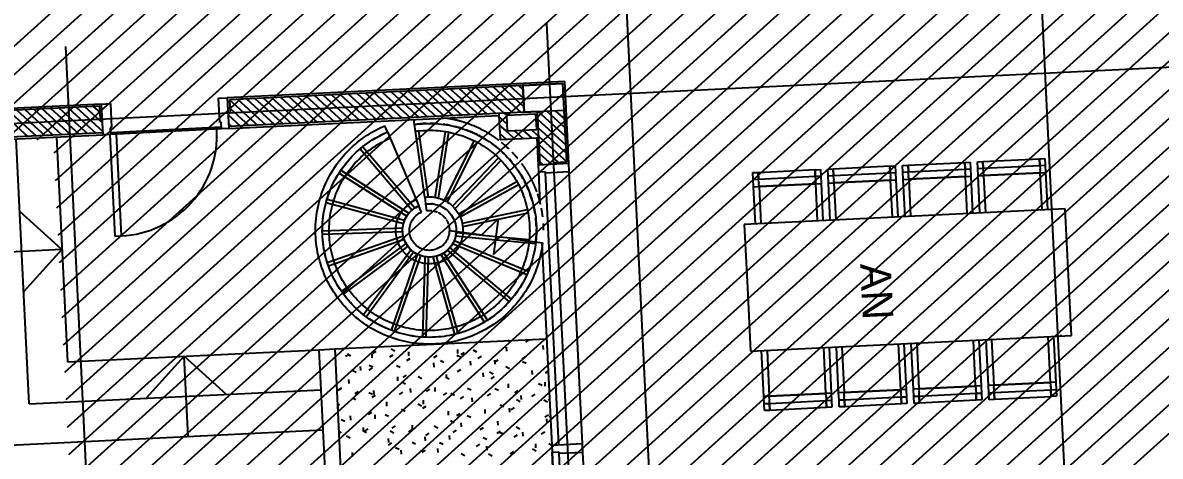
# Model space of a CAD drawing. Extents: x 549999 to 550212, y 1838161 to 1838467.
# Drawn here: x 550113.01 to 550121.51, y 1838409.65 to 1838412.9 of the extents above; entities that cross this region are included whole.
import ezdxf

# ---------------------------------------------------------------- set-up
doc = ezdxf.new("R2010")
doc.units = 0
for name, color, linetype in [('Level 1', 7, 'Continuous'), ('Level 10', 7, 'Continuous'), ('Level 13', 7, 'Continuous'), ('Level 14', 7, 'Continuous'), ('Level 15', 7, 'Continuous'), ('Level 16', 7, 'Continuous'), ('Level 18', 7, 'Continuous'), ('Level 23', 7, 'Continuous'), ('Level 33', 7, 'Continuous'), ('Level 4', 7, 'Continuous'), ('Level 5', 7, 'Continuous'), ('Level 6', 7, 'Continuous'), ('Level 7', 7, 'Continuous'), ('Level 8', 7, 'Continuous'), ('Level 9', 7, 'Continuous')]:
    doc.layers.add(name, color=color, linetype=linetype)

# ---------------------------------------------------------------- blocks, each defined once
blk = doc.blocks.new('DINING')
at = {"layer": 'Level 1'}
for p, q in [((13.24, 87.42), (13.24, 92.32)), ((13.24, 92.32), (17.26, 92.32)), ((13.24, 81.91), (13.24, 87.42)), ((13.24, 87.42), (17.26, 87.42)), ((17.26, 87.42), (17.26, 92.42)), ((17.26, 92.42), (59.66, 92.42)), ((17.26, 92.32), (17.26, 87.42)), ((17.26, 84.79), (17.26, 87.42)), ((17.26, 87.42), (59.66, 87.42)), ((59.66, 92.42), (59.66, 87.42)), ((59.66, 87.42), (59.66, 92.42)), ((59.66, 92.42), (63.74, 92.42)), ((59.66, 87.42), (59.66, 92.42)), ((59.66, 92.42), (63.74, 92.42)), ((59.66, 87.42), (59.66, 84.79)), ((59.66, 87.42), (63.74, 87.42)), ((59.66, 87.42), (63.74, 87.42)), ((63.74, 92.42), (63.74, 87.42)), ((63.74, 92.42), (63.74, 87.42)), ((63.74, 87.42), (63.74, 81.91)), ((63.74, 87.42), (63.74, 81.91)), ((69.24, 87.42), (69.24, 92.32)), ((69.24, 92.32), (73.26, 92.32)), ((69.24, 81.91), (69.24, 87.42)), ((69.24, 87.42), (73.26, 87.42)), ((73.26, 87.42), (73.26, 92.42)), ((73.26, 92.42), (115.66, 92.42)), ((73.26, 92.32), (73.26, 87.42)), ((73.26, 84.79), (73.26, 87.42)), ((73.26, 87.42), (115.66, 87.42)), ((115.66, 92.42), (115.66, 87.42)), ((115.66, 87.42), (115.66, 92.42)), ((115.66, 92.42), (119.74, 92.42)), ((115.66, 87.42), (115.66, 92.42)), ((115.66, 92.42), (119.74, 92.42)), ((115.66, 87.42), (115.66, 84.79)), ((115.66, 87.42), (119.74, 87.42)), ((115.66, 87.42), (119.74, 87.42)), ((119.74, 92.42), (119.74, 87.42)), ((119.74, 92.42), (119.74, 87.42)), ((119.74, 87.42), (119.74, 81.91)), ((119.74, 87.42), (119.74, 81.91)), ((125.24, 87.42), (125.24, 92.32)), ((125.24, 92.32), (129.26, 92.32)), ((125.24, 81.91), (125.24, 87.42)), ((125.24, 87.42), (129.26, 87.42)), ((129.26, 87.42), (129.26, 92.42)), ((129.26, 92.42), (171.66, 92.42)), ((129.26, 92.32), (129.26, 87.42)), ((129.26, 84.79), (129.26, 87.42)), ((129.26, 87.42), (171.66, 87.42)), ((171.66, 92.42), (171.66, 87.42)), ((171.66, 87.42), (171.66, 92.42)), ((171.66, 92.42), (175.74, 92.42)), ((171.66, 87.42), (171.66, 92.42)), ((171.66, 92.42), (175.74, 92.42)), ((171.66, 87.42), (171.66, 84.79)), ((171.66, 87.42), (175.74, 87.42)), ((171.66, 87.42), (175.74, 87.42)), ((175.74, 92.42), (175.74, 87.42)), ((175.74, 92.42), (175.74, 87.42)), ((175.74, 87.42), (175.74, 81.91)), ((175.74, 87.42), (175.74, 81.91)), ((181.24, 87.42), (181.24, 92.32)), ((181.24, 92.32), (185.26, 92.32)), ((181.24, 81.91), (181.24, 87.42)), ((181.24, 87.42), (185.26, 87.42)), ((185.26, 87.42), (185.26, 92.42)), ((185.26, 92.42), (227.66, 92.42)), ((185.26, 92.32), (185.26, 87.42)), ((185.26, 84.79), (185.26, 87.42)), ((185.26, 87.42), (227.66, 87.42)), ((227.66, 92.42), (227.66, 87.42)), ((227.66, 87.42), (227.66, 92.42)), ((227.66, 92.42), (231.74, 92.42)), ((227.66, 87.42), (227.66, 92.42)), ((227.66, 92.42), (231.74, 92.42)), ((227.66, 87.42), (227.66, 84.79)), ((227.66, 87.42), (231.74, 87.42)), ((227.66, 87.42), (231.74, 87.42)), ((231.74, 92.42), (231.74, 87.42)), ((231.74, 92.42), (231.74, 87.42)), ((231.74, 87.42), (231.74, 81.91)), ((231.74, 87.42), (231.74, 81.91)), ((13.24, 47.5), (13.24, 81.91)), ((13.24, 81.8), (17.26, 81.8)), ((17.25, 81.92), (17.25, 47.5)), ((17.26, 84.68), (17.26, 84.03)), ((17.26, 82.98), (17.26, 84.03)), ((17.26, 82.84), (17.26, 82.42)), ((17.26, 81.99), (17.26, 82.42)), ((17.26, 81.91), (17.26, 81.8)), ((17.26, 81.84), (17.26, 81.8)), ((59.66, 81.84), (17.26, 81.84)), ((17.26, 81.8), (59.66, 81.8)), ((59.66, 84.03), (59.66, 84.68)), ((59.66, 84.03), (59.66, 84.68)), ((59.66, 84.03), (59.66, 82.98)), ((59.66, 82.42), (59.66, 82.84)), ((59.66, 82.42), (59.66, 82.84)), ((59.66, 82.42), (59.66, 81.99)), ((59.66, 81.8), (59.66, 81.91)), ((59.66, 81.8), (59.66, 81.91)), ((59.66, 81.8), (59.66, 81.84)), ((59.66, 47.5), (59.66, 81.84)), ((59.66, 47.5), (59.66, 81.84)), ((59.66, 81.8), (63.74, 81.8)), ((59.66, 81.8), (63.74, 81.8)), ((63.74, 81.91), (63.74, 47.5)), ((69.24, 47.5), (69.24, 81.91)), ((69.24, 81.8), (73.26, 81.8)), ((73.25, 81.92), (73.25, 47.5)), ((73.26, 84.68), (73.26, 84.03)), ((73.26, 82.98), (73.26, 84.03)), ((73.26, 82.84), (73.26, 82.42)), ((73.26, 81.99), (73.26, 82.42)), ((73.26, 81.91), (73.26, 81.8)), ((73.26, 81.84), (73.26, 81.8)), ((115.66, 81.84), (73.26, 81.84)), ((73.26, 81.8), (115.66, 81.8)), ((115.66, 84.03), (115.66, 84.68)), ((115.66, 84.03), (115.66, 84.68)), ((115.66, 84.03), (115.66, 82.98)), ((115.66, 82.42), (115.66, 82.84)), ((115.66, 82.42), (115.66, 82.84)), ((115.66, 82.42), (115.66, 81.99)), ((115.66, 81.8), (115.66, 81.91)), ((115.66, 81.8), (115.66, 81.91)), ((115.66, 81.8), (115.66, 81.84)), ((115.66, 47.5), (115.66, 81.84)), ((115.66, 47.5), (115.66, 81.84)), ((115.66, 81.8), (119.74, 81.8)), ((115.66, 81.8), (119.74, 81.8)), ((119.74, 81.91), (119.74, 47.5)), ((125.24, 47.5), (125.24, 81.91)), ((125.24, 81.8), (129.26, 81.8)), ((129.25, 81.92), (129.25, 47.5)), ((129.26, 84.68), (129.26, 84.03)), ((129.26, 82.98), (129.26, 84.03)), ((129.26, 82.84), (129.26, 82.42)), ((129.26, 81.99), (129.26, 82.42)), ((129.26, 81.91), (129.26, 81.8)), ((129.26, 81.84), (129.26, 81.8)), ((171.66, 81.84), (129.26, 81.84)), ((129.26, 81.8), (171.66, 81.8)), ((171.66, 84.03), (171.66, 84.68)), ((171.66, 84.03), (171.66, 84.68)), ((171.66, 84.03), (171.66, 82.98)), ((171.66, 82.42), (171.66, 82.84)), ((171.66, 82.42), (171.66, 82.84)), ((171.66, 82.42), (171.66, 81.99)), ((171.66, 81.8), (171.66, 81.91)), ((171.66, 81.8), (171.66, 81.91)), ((171.66, 81.8), (171.66, 81.84)), ((171.66, 47.5), (171.66, 81.84)), ((171.66, 47.5), (171.66, 81.84)), ((171.66, 81.8), (175.74, 81.8)), ((171.66, 81.8), (175.74, 81.8)), ((175.74, 81.91), (175.74, 47.5)), ((181.24, 47.5), (181.24, 81.91)), ((181.24, 81.8), (185.26, 81.8)), ((185.25, 81.92), (185.25, 47.5)), ((185.26, 84.68), (185.26, 84.03)), ((185.26, 82.98), (185.26, 84.03)), ((185.26, 82.84), (185.26, 82.42)), ((185.26, 81.99), (185.26, 82.42)), ((185.26, 81.91), (185.26, 81.8)), ((185.26, 81.84), (185.26, 81.8)), ((227.66, 81.84), (185.26, 81.84)), ((185.26, 81.8), (227.66, 81.8)), ((227.66, 84.03), (227.66, 84.68)), ((227.66, 84.03), (227.66, 84.68)), ((227.66, 84.03), (227.66, 82.98)), ((227.66, 82.42), (227.66, 82.84)), ((227.66, 82.42), (227.66, 82.84)), ((227.66, 82.42), (227.66, 81.99)), ((227.66, 81.8), (227.66, 81.91)), ((227.66, 81.8), (227.66, 81.91)), ((227.66, 81.8), (227.66, 81.84)), ((227.66, 47.5), (227.66, 81.84)), ((227.66, 47.5), (227.66, 81.84)), ((227.66, 81.8), (231.74, 81.8)), ((227.66, 81.8), (231.74, 81.8)), ((231.74, 81.91), (231.74, 47.5)), ((240, 47.5), (0, 47.5)), ((0, 47.5), (0, -47.5)), ((7.5, 47.5), (7.5, 46.5)), ((240, 0), (240, 47.5)), ((0, 40), (1, 40)), ((240, -47.5), (240, 0)), ((0, -47.5), (240, -47.5)), ((13.24, -75.3), (13.24, -47.5)), ((17.25, -47.5), (17.25, -75.3)), ((59.66, -75.22), (59.66, -47.5)), ((59.66, -75.22), (59.66, -47.5)), ((63.74, -47.5), (63.74, -75.3)), ((69.24, -75.3), (69.24, -47.5)), ((73.25, -47.5), (73.25, -75.3)), ((115.66, -75.22), (115.66, -47.5)), ((115.66, -75.22), (115.66, -47.5)), ((119.74, -47.5), (119.74, -75.3)), ((125.24, -75.3), (125.24, -47.5)), ((129.25, -47.5), (129.25, -75.3)), ((171.66, -75.22), (171.66, -47.5)), ((171.66, -75.22), (171.66, -47.5)), ((175.74, -47.5), (175.74, -75.3)), ((181.24, -75.3), (181.24, -47.5)), ((185.25, -47.5), (185.25, -75.3)), ((227.66, -75.22), (227.66, -47.5)), ((227.66, -75.22), (227.66, -47.5)), ((231.74, -47.5), (231.74, -75.3)), ((17.26, -75.18), (13.24, -75.18)), ((13.24, -80.8), (13.24, -75.3)), ((59.66, -75.18), (17.26, -75.18)), ((17.26, -75.18), (17.26, -75.22)), ((17.26, -75.18), (17.26, -75.3)), ((17.26, -75.22), (59.66, -75.22)), ((17.26, -75.8), (17.26, -75.37)), ((17.26, -75.8), (17.26, -76.22)), ((17.26, -77.41), (17.26, -76.36)), ((59.66, -75.22), (59.66, -75.18)), ((63.74, -75.18), (59.66, -75.18)), ((59.66, -75.3), (59.66, -75.18)), ((63.74, -75.18), (59.66, -75.18)), ((59.66, -75.3), (59.66, -75.18)), ((59.66, -75.37), (59.66, -75.8)), ((59.66, -76.22), (59.66, -75.8)), ((59.66, -76.22), (59.66, -75.8)), ((59.66, -76.36), (59.66, -77.41)), ((63.74, -75.3), (63.74, -80.8)), ((63.74, -75.3), (63.74, -80.8)), ((73.26, -75.18), (69.24, -75.18)), ((69.24, -80.8), (69.24, -75.3)), ((115.66, -75.18), (73.26, -75.18)), ((73.26, -75.18), (73.26, -75.22)), ((73.26, -75.18), (73.26, -75.3)), ((73.26, -75.22), (115.66, -75.22)), ((73.26, -75.8), (73.26, -75.37)), ((73.26, -75.8), (73.26, -76.22)), ((73.26, -77.41), (73.26, -76.36)), ((115.66, -75.22), (115.66, -75.18)), ((119.74, -75.18), (115.66, -75.18)), ((115.66, -75.3), (115.66, -75.18)), ((119.74, -75.18), (115.66, -75.18)), ((115.66, -75.3), (115.66, -75.18)), ((115.66, -75.37), (115.66, -75.8)), ((115.66, -76.22), (115.66, -75.8)), ((115.66, -76.22), (115.66, -75.8)), ((115.66, -76.36), (115.66, -77.41)), ((119.74, -75.3), (119.74, -80.8)), ((119.74, -75.3), (119.74, -80.8)), ((129.26, -75.18), (125.24, -75.18)), ((125.24, -80.8), (125.24, -75.3)), ((171.66, -75.18), (129.26, -75.18)), ((129.26, -75.18), (129.26, -75.22)), ((129.26, -75.18), (129.26, -75.3)), ((129.26, -75.22), (171.66, -75.22)), ((129.26, -75.8), (129.26, -75.37)), ((129.26, -75.8), (129.26, -76.22)), ((129.26, -77.41), (129.26, -76.36)), ((171.66, -75.22), (171.66, -75.18)), ((175.74, -75.18), (171.66, -75.18)), ((171.66, -75.3), (171.66, -75.18)), ((175.74, -75.18), (171.66, -75.18)), ((171.66, -75.3), (171.66, -75.18)), ((171.66, -75.37), (171.66, -75.8)), ((171.66, -76.22), (171.66, -75.8)), ((171.66, -76.22), (171.66, -75.8)), ((171.66, -76.36), (171.66, -77.41)), ((175.74, -75.3), (175.74, -80.8)), ((175.74, -75.3), (175.74, -80.8)), ((185.26, -75.18), (181.24, -75.18)), ((181.24, -80.8), (181.24, -75.3)), ((227.66, -75.18), (185.26, -75.18)), ((185.26, -75.18), (185.26, -75.22)), ((185.26, -75.18), (185.26, -75.3)), ((185.26, -75.22), (227.66, -75.22)), ((185.26, -75.8), (185.26, -75.37)), ((185.26, -75.8), (185.26, -76.22)), ((185.26, -77.41), (185.26, -76.36)), ((227.66, -75.22), (227.66, -75.18)), ((231.74, -75.18), (227.66, -75.18)), ((227.66, -75.3), (227.66, -75.18)), ((231.74, -75.18), (227.66, -75.18)), ((227.66, -75.3), (227.66, -75.18)), ((227.66, -75.37), (227.66, -75.8)), ((227.66, -76.22), (227.66, -75.8)), ((227.66, -76.22), (227.66, -75.8)), ((227.66, -76.36), (227.66, -77.41)), ((231.74, -75.3), (231.74, -80.8)), ((231.74, -75.3), (231.74, -80.8)), ((13.24, -85.7), (13.24, -80.8)), ((17.26, -80.8), (13.24, -80.8)), ((17.26, -77.41), (17.26, -78.06)), ((17.26, -80.8), (17.26, -78.17)), ((17.26, -85.8), (17.26, -80.8)), ((59.66, -80.8), (17.26, -80.8)), ((17.26, -80.8), (17.26, -85.7)), ((59.66, -78.06), (59.66, -77.41)), ((59.66, -78.06), (59.66, -77.41)), ((59.66, -78.17), (59.66, -80.8)), ((59.66, -80.8), (59.66, -85.8)), ((59.66, -85.8), (59.66, -80.8)), ((63.74, -80.8), (59.66, -80.8)), ((59.66, -85.8), (59.66, -80.8)), ((63.74, -80.8), (59.66, -80.8)), ((63.74, -80.8), (63.74, -85.8)), ((63.74, -80.8), (63.74, -85.8)), ((69.24, -85.7), (69.24, -80.8)), ((73.26, -80.8), (69.24, -80.8)), ((73.26, -77.41), (73.26, -78.06)), ((73.26, -80.8), (73.26, -78.17)), ((73.26, -85.8), (73.26, -80.8)), ((115.66, -80.8), (73.26, -80.8)), ((73.26, -80.8), (73.26, -85.7)), ((115.66, -78.06), (115.66, -77.41)), ((115.66, -78.06), (115.66, -77.41)), ((115.66, -78.17), (115.66, -80.8)), ((115.66, -80.8), (115.66, -85.8)), ((115.66, -85.8), (115.66, -80.8)), ((119.74, -80.8), (115.66, -80.8)), ((115.66, -85.8), (115.66, -80.8)), ((119.74, -80.8), (115.66, -80.8)), ((119.74, -80.8), (119.74, -85.8)), ((119.74, -80.8), (119.74, -85.8)), ((125.24, -85.7), (125.24, -80.8)), ((129.26, -80.8), (125.24, -80.8)), ((129.26, -77.41), (129.26, -78.06)), ((129.26, -80.8), (129.26, -78.17)), ((129.26, -85.8), (129.26, -80.8)), ((171.66, -80.8), (129.26, -80.8)), ((129.26, -80.8), (129.26, -85.7)), ((171.66, -78.06), (171.66, -77.41)), ((171.66, -78.06), (171.66, -77.41)), ((171.66, -78.17), (171.66, -80.8)), ((171.66, -80.8), (171.66, -85.8)), ((171.66, -85.8), (171.66, -80.8)), ((175.74, -80.8), (171.66, -80.8)), ((171.66, -85.8), (171.66, -80.8)), ((175.74, -80.8), (171.66, -80.8)), ((175.74, -80.8), (175.74, -85.8)), ((175.74, -80.8), (175.74, -85.8)), ((181.24, -85.7), (181.24, -80.8)), ((185.26, -80.8), (181.24, -80.8)), ((185.26, -77.41), (185.26, -78.06)), ((185.26, -80.8), (185.26, -78.17)), ((185.26, -85.8), (185.26, -80.8)), ((227.66, -80.8), (185.26, -80.8)), ((185.26, -80.8), (185.26, -85.7)), ((227.66, -78.06), (227.66, -77.41)), ((227.66, -78.06), (227.66, -77.41)), ((227.66, -78.17), (227.66, -80.8)), ((227.66, -80.8), (227.66, -85.8)), ((227.66, -85.8), (227.66, -80.8)), ((231.74, -80.8), (227.66, -80.8)), ((227.66, -85.8), (227.66, -80.8)), ((231.74, -80.8), (227.66, -80.8)), ((231.74, -80.8), (231.74, -85.8)), ((231.74, -80.8), (231.74, -85.8)), ((17.26, -85.7), (13.24, -85.7)), ((59.66, -85.8), (17.26, -85.8)), ((63.74, -85.8), (59.66, -85.8)), ((63.74, -85.8), (59.66, -85.8)), ((73.26, -85.7), (69.24, -85.7)), ((115.66, -85.8), (73.26, -85.8)), ((119.74, -85.8), (115.66, -85.8)), ((119.74, -85.8), (115.66, -85.8)), ((129.26, -85.7), (125.24, -85.7)), ((171.66, -85.8), (129.26, -85.8)), ((175.74, -85.8), (171.66, -85.8)), ((175.74, -85.8), (171.66, -85.8)), ((185.26, -85.7), (181.24, -85.7)), ((227.66, -85.8), (185.26, -85.8)), ((231.74, -85.8), (227.66, -85.8)), ((231.74, -85.8), (227.66, -85.8))]:
    blk.add_line(p, q, dxfattribs=at)
blk = doc.blocks.new('CUA_D4')
at = {"layer": 'Level 5'}
for p, q in [((-47, 11.5), (-40.5, 11.5)), ((-47, -11.5), (-47, 11.5)), ((-40.5, 11.5), (-40.5, -6.5)), ((40.5, 11.5), (47, 11.5)), ((40.5, -6.5), (40.5, 11.5)), ((47, 11.5), (47, -11.5)), ((-41.5, -6.5), (-41.5, -11.5)), ((-40.5, -6.5), (-41.5, -6.5)), ((41.5, -6.5), (40.5, -6.5)), ((41.5, -11.5), (41.5, -6.5)), ((-41.5, -11.5), (-47, -11.5)), ((-42, -11.5), (-42, -87.75)), ((-37, -11.5), (-41.5, -11.5)), ((-37, -11.5), (-41.5, -11.5)), ((-37, -87.75), (-37, -11.5)), ((47, -11.5), (41.5, -11.5)), ((-42, -87.75), (-37, -87.75))]:
    blk.add_line(p, q, dxfattribs=at)
blk.add_arc((-37, -12.75), 75, 270, 0.85864, dxfattribs=at)
blk = doc.blocks.new('CUA_S0')
at = {"layer": 'Level 7'}
for p, q in [((-155, 11.5), (-160, 11.5)), ((-160, 11.5), (-160, -11.5)), ((-155, 6.5), (-155, 11.5)), ((-55, 11.5), (-155, 11.5)), ((-105, 11.5), (-155, 11.5)), ((-126.1, 11.5), (-105, 11.5)), ((-105, 11.5), (-55, 11.5)), ((-83.9, 11.5), (-105, 11.5)), ((-50, 11.5), (-55, 11.5)), ((-55, 11.5), (-55, 6.5)), ((-50, -11.5), (-50, 11.5)), ((101.88, 11.5), (-50, 11.5)), ((155, 11.5), (131.22, 11.5)), ((160, 11.5), (155, 11.5)), ((155, 11.5), (155, 6.5)), ((160, -11.5), (160, 11.5)), ((-154, 6.5), (-155, 6.5)), ((-154, -11.5), (-154, 6.5)), ((-56, 6.5), (-154, 6.5)), ((-55, 6.5), (-56, 6.5)), ((-56, 6.5), (-56, -11.5)), ((154, 6.5), (-50, 6.5)), ((155, 6.5), (154, 6.5)), ((154, 6.5), (154, -11.5)), ((-160, -11.5), (-154, -11.5)), ((-154, -11.5), (-56, -11.5)), ((-56, -11.5), (-50, -11.5)), ((-50, -11.5), (154, -11.5)), ((154, -11.5), (160, -11.5))]:
    blk.add_line(p, q, dxfattribs=at)
blk = doc.blocks.new('FLOOR9')
at = {"layer": 'Level 8'}
for p, q in [((-11.49, -92.9), (-11.49, 125.6)), ((18.51, -122.9), (18.51, 125.6)), ((-11.49, -92.9), (-209.99, -92.9)), ((18.51, -122.9), (-209.99, -122.9))]:
    blk.add_line(p, q, dxfattribs=at)
blk = doc.blocks.new('TOP_R1')
at = {"layer": 'Level 10'}
for p, q in [((-124.82, 232), (-123.91, 237.01)), ((-151.6, 209.76), (-146.54, 210.23)), ((-150.16, 203.4), (-145.39, 205.16))]:
    blk.add_line(p, q, dxfattribs=at)
for points, degree in [([(-147.18, 226.45), (-145.9, 228.28), (-142.85, 231.6), (-137.12, 235.19), (-130.64, 237.14), (-126.13, 237.25), (-123.91, 237.01)], 3), ([(-146.54, 210.23), (-146.72, 212.17), (-146.51, 216.1), (-144.51, 221.66), (-140.99, 226.41), (-136.25, 229.94), (-130.69, 231.96), (-126.76, 232.17), (-124.82, 232)], 3), ([(-124.82, 232), (-123.15, 231.85), (-119.85, 231.12), (-115.32, 228.83), (-111.51, 225.5), (-108.65, 221.31), (-107.5, 218.14), (-107.12, 216.5)], 3), ([(-123.91, 237.01), (-121.85, 236.79), (-117.79, 235.83), (-112.23, 232.93), (-107.56, 228.76), (-104.05, 223.58), (-102.63, 219.65), (-102.17, 217.63)], 3), ([(-150.09, 220.94), (-149.47, 222.6), (-148.66, 224.19), (-147.7, 225.68)], 2), ([(-151.6, 209.76), (-151.77, 211.6), (-151.71, 215.34), (-150.82, 218.97), (-150.18, 220.71)], 3), ([(-102.17, 217.63), (-101.66, 215.4), (-101.27, 210.79), (-102.56, 203.98), (-105.64, 197.78), (-110.29, 192.64), (-116.16, 188.94), (-122.8, 186.97), (-129.73, 186.88), (-136.43, 188.65), (-142.4, 192.18), (-147.19, 197.18), (-149.37, 201.26), (-150.16, 203.4)], 3), ([(-107.12, 216.5), (-106.68, 214.55), (-106.39, 210.5), (-107.77, 204.56), (-110.85, 199.31), (-115.35, 195.2), (-120.86, 192.61), (-126.89, 191.78), (-132.9, 192.77), (-138.35, 195.5), (-142.74, 199.72), (-144.7, 203.28), (-145.39, 205.16)], 3)]:
    blk.add_open_spline(points, degree=degree, dxfattribs=at)
blk = doc.blocks.new('TOP_R2')
at = {"layer": 'Level 10'}
for p, q in [((-115.07, 286.1), (-114.17, 291.1)), ((-206.29, 204.67), (-201.23, 205.14)), ((-201.69, 184.4), (-196.92, 186.16))]:
    blk.add_line(p, q, dxfattribs=at)
for points in [[(-206.29, 204.67), (-206.78, 210.04), (-206.69, 220.88), (-203.3, 236.78), (-196.77, 251.67), (-187.39, 264.95), (-175.54, 276.08), (-161.69, 284.6), (-146.41, 290.16), (-130.32, 292.54), (-119.5, 291.94), (-114.17, 291.1)], [(-114.17, 291.1), (-108.94, 290.28), (-98.65, 287.59), (-84.3, 280.58), (-71.62, 270.89), (-61.1, 258.88), (-53.15, 245.03), (-49.78, 234.94), (-48.61, 229.77)], [(-201.23, 205.14), (-201.69, 210.16), (-201.61, 220.31), (-198.44, 235.19), (-192.34, 249.12), (-183.57, 261.56), (-172.48, 271.98), (-159.53, 279.96), (-145.24, 285.18), (-130.19, 287.43), (-120.06, 286.88), (-115.07, 286.1)], [(-115.07, 286.1), (-110.17, 285.34), (-100.51, 282.83), (-87.05, 276.28), (-75.15, 267.19), (-65.28, 255.94), (-57.83, 242.96), (-54.66, 233.49), (-53.56, 228.65)], [(-48.61, 229.77), (-47.34, 224.18), (-46.01, 212.72), (-47.73, 195.5), (-53.09, 179.04), (-61.84, 164.1), (-73.57, 151.38), (-87.75, 141.46), (-103.72, 134.78), (-120.75, 131.68), (-138.04, 132.27), (-154.82, 136.55), (-170.29, 144.31), (-183.75, 155.19), (-194.57, 168.69), (-199.71, 179.02), (-201.69, 184.4)], [(-53.56, 228.65), (-52.38, 223.41), (-51.13, 212.68), (-52.74, 196.55), (-57.76, 181.14), (-65.95, 167.15), (-76.94, 155.24), (-90.22, 145.94), (-105.18, 139.69), (-121.12, 136.78), (-137.32, 137.34), (-153.03, 141.34), (-167.52, 148.61), (-180.12, 158.8), (-190.26, 171.44), (-195.07, 181.12), (-196.92, 186.16)]]:
    blk.add_open_spline(points, degree=3, dxfattribs=at)
blk = doc.blocks.new('GFDGFD')
at = {"layer": 'Level 13'}
for p, q in [((252056.32, -229279.47), (251996.32, -229279.47)), ((251912.07, -229366.97), (251912.07, -229426.97))]:
    blk.add_line(p, q, dxfattribs=at)
at = {"layer": 'Level 14'}
for p, q in [((251826.32, -229006.44), (251845.78, -228986.97)), ((251826.32, -229000.07), (251839.42, -228986.97)), ((251826.32, -228993.71), (251833.06, -228986.97)), ((251826.32, -228987.34), (251826.69, -228986.97)), ((251832.15, -229006.97), (251852.15, -228986.97)), ((251838.51, -229006.97), (251858.51, -228986.97)), ((251844.88, -229006.97), (251864.82, -228987.03)), ((251851.24, -229006.97), (251864.82, -228993.39)), ((251857.6, -229006.97), (251866.32, -228998.26)), ((251863.97, -229006.97), (251866.32, -229004.62)), ((251839.82, -229012.03), (251844.88, -229006.97)), ((251839.82, -229018.39), (251845.82, -229012.39)), ((251806.32, -229032.8), (251822.15, -229016.97)), ((251806.32, -229026.44), (251815.78, -229016.97)), ((251806.32, -229020.07), (251809.42, -229016.97)), ((251806.32, -229039.16), (251826.32, -229019.16)), ((251839.82, -229024.76), (251845.82, -229018.76)), ((251806.32, -229045.53), (251826.32, -229025.53)), ((251826.32, -229031.89), (251828.24, -229029.97)), ((251828.6, -229035.97), (251834.6, -229029.97)), ((251834.97, -229035.97), (251840.97, -229029.97)), ((251840.97, -229029.97), (251845.82, -229025.12)), ((251806.32, -229051.89), (251826.32, -229031.89)), ((251806.32, -229058.26), (251826.32, -229038.26)), ((251841.33, -229035.97), (251845.82, -229031.48)), ((251806.32, -229064.62), (251826.32, -229044.62)), ((251806.32, -229070.98), (251826.32, -229050.98)), ((251806.32, -229077.35), (251826.32, -229057.35)), ((251806.32, -229083.71), (251826.32, -229063.71)), ((251806.32, -229090.07), (251826.32, -229070.07)), ((251806.32, -229096.44), (251826.32, -229076.44)), ((251806.32, -229102.8), (251826.32, -229082.8)), ((251806.32, -229109.17), (251826.32, -229089.17)), ((251806.32, -229115.53), (251826.32, -229095.53)), ((251806.32, -229121.89), (251826.32, -229101.89)), ((251806.32, -229128.26), (251826.32, -229108.26)), ((251806.32, -229134.62), (251826.32, -229114.62)), ((251806.32, -229140.99), (251826.32, -229120.99)), ((251806.32, -229147.35), (251826.32, -229127.35)), ((251806.32, -229153.71), (251826.32, -229133.71)), ((251806.32, -229160.08), (251826.32, -229140.08)), ((251806.32, -229166.44), (251826.32, -229146.44)), ((251806.32, -229172.81), (251826.32, -229152.81)), ((251806.32, -229179.17), (251826.32, -229159.17)), ((251806.32, -229185.53), (251826.32, -229165.53)), ((251806.32, -229191.9), (251826.32, -229171.9)), ((251806.32, -229198.26), (251826.32, -229178.26)), ((251806.32, -229204.63), (251826.32, -229184.63)), ((251806.32, -229210.99), (251826.32, -229190.99)), ((251806.32, -229217.35), (251826.32, -229197.35)), ((251806.32, -229223.72), (251826.32, -229203.72)), ((251806.32, -229230.08), (251826.32, -229210.08)), ((251806.32, -229236.45), (251826.32, -229216.45)), ((251812.66, -229236.47), (251826.32, -229222.81)), ((251817.52, -229237.97), (251826.32, -229229.17)), ((251823.89, -229237.97), (251826.32, -229235.54)), ((251806.32, -229351), (251825.35, -229331.97)), ((251806.32, -229344.63), (251818.98, -229331.97)), ((251806.32, -229338.27), (251811.12, -229333.47)), ((251806.32, -229357.36), (251826.32, -229337.36)), ((251806.32, -229363.73), (251826.32, -229343.73)), ((251806.32, -229370.09), (251826.32, -229350.09)), ((251806.32, -229376.45), (251826.32, -229356.45)), ((251806.32, -229382.82), (251826.32, -229362.82)), ((251806.32, -229389.18), (251826.32, -229369.18)), ((251806.32, -229395.55), (251826.32, -229375.55)), ((251806.32, -229401.91), (251826.32, -229381.91)), ((251807.62, -229406.97), (251826.32, -229388.27))]:
    blk.add_line(p, q, dxfattribs=at)
at = {"layer": 'Level 15'}
for p, q in [((252001.23, -229011.45), (252004.25, -229011.45)), ((252021.88, -229010.41), (252020.76, -229008.47)), ((252028.66, -229011.45), (252031.68, -229011.45)), ((252031.2, -229013.42), (252029.69, -229016.04)), ((252042.29, -229009.18), (252041.88, -229008.47)), ((252043.69, -229010.08), (252042.18, -229012.69)), ((252054.78, -229012.53), (252053.27, -229009.91)), ((252055.18, -229008.47), (252054.67, -229009.34)), ((252056.09, -229011.45), (252059.11, -229011.45)), ((252067.27, -229015.87), (252065.76, -229013.26)), ((252076.3, -229008.47), (252075.08, -229010.57)), ((251998.12, -229024.12), (251996.61, -229021.51)), ((252019.52, -229020.6), (252022.53, -229020.6)), ((252038.94, -229021.67), (252037.43, -229019.06)), ((252074.38, -229020.6), (252077.4, -229020.6)), ((252079.94, -229020.45), (252078.43, -229023.06)), ((252010.61, -229027.47), (252009.1, -229024.86)), ((252014.14, -229024.69), (252012.63, -229027.3)), ((252037.8, -229029.74), (252040.82, -229029.74)), ((252042.46, -229030.49), (252040.96, -229033.1)), ((252065.24, -229029.74), (252068.25, -229029.74)), ((251997.07, -229035.96), (251996.32, -229037.27)), ((252001.23, -229038.89), (252004.25, -229038.89)), ((252017.48, -229037.18), (252015.97, -229039.79)), ((252028.66, -229038.89), (252031.68, -229038.89)), ((252035.59, -229034.16), (252034.09, -229031.55)), ((252048.09, -229037.51), (252046.58, -229034.9)), ((252046.95, -229038.89), (252049.97, -229038.89)), ((252062.87, -229031.71), (252061.37, -229034.33)), ((252068.5, -229036.28), (252066.99, -229033.67)), ((252080.99, -229039.63), (252079.48, -229037.02)), ((252011.84, -229047.88), (252010.33, -229045.27)), ((252033.32, -229046.33), (252031.81, -229048.94)), ((252045.81, -229042.98), (252044.3, -229045.59)), ((252065.15, -229048.78), (252063.64, -229046.16)), ((252066.22, -229044.2), (252064.71, -229046.82)), ((252010.37, -229048.03), (252013.39, -229048.03)), ((252020.83, -229049.67), (252019.32, -229052.29)), ((252024.33, -229051.23), (252022.82, -229048.61)), ((252036.82, -229054.57), (252035.31, -229051.96)), ((252056.09, -229048.03), (252059.11, -229048.03)), ((252082.06, -229053.35), (252080.55, -229055.96)), ((252003.77, -229060.94), (252002.26, -229063.55)), ((252008.49, -229060.37), (252006.98, -229057.76)), ((252019.52, -229057.17), (252022.53, -229057.17)), ((252046.95, -229057.17), (252049.97, -229057.17)), ((252061.8, -229061.27), (252060.29, -229058.65)), ((252069.57, -229056.69), (252068.06, -229059.31)), ((252074.29, -229064.61), (252072.78, -229062)), ((252074.38, -229057.17), (252077.4, -229057.17)), ((252005.14, -229072.86), (252003.64, -229070.25)), ((252007.11, -229073.43), (252005.6, -229076.04)), ((252010.37, -229066.32), (252013.39, -229066.32)), ((252032.1, -229066.74), (252030.59, -229069.35)), ((252038.04, -229074.98), (252036.54, -229072.37)), ((252037.8, -229066.32), (252040.82, -229066.32)), ((252052.51, -229067.96), (252051, -229070.57)), ((252001.23, -229075.46), (252004.25, -229075.46)), ((252017.63, -229076.21), (252016.13, -229073.59)), ((252035.44, -229079.23), (252033.93, -229081.84)), ((252050.54, -229078.33), (252049.03, -229075.72)), ((252055.85, -229080.45), (252054.34, -229083.06)), ((252056.09, -229075.46), (252059.11, -229075.46)), ((252063.03, -229081.68), (252061.52, -229079.06)), ((252080.83, -229073.76), (252079.33, -229076.37)), ((252010.46, -229085.92), (252008.95, -229088.53)), ((252019.52, -229084.61), (252022.53, -229084.61)), ((252022.95, -229082.57), (252021.44, -229085.19)), ((252034.7, -229087.47), (252033.19, -229084.86)), ((252046.95, -229084.61), (252049.97, -229084.61)), ((252065.24, -229084.61), (252068.25, -229084.61)), ((252071.69, -229089.6), (252070.18, -229092.21)), ((252006.37, -229093.27), (252004.86, -229090.66)), ((252010.37, -229093.75), (252013.39, -229093.75)), ((252028.66, -229093.75), (252031.68, -229093.75)), ((252031.35, -229099.96), (252029.84, -229097.35)), ((252059.2, -229092.94), (252057.69, -229095.56)), ((252074.38, -229093.75), (252077.4, -229093.75)), ((252021.73, -229102.98), (252020.22, -229105.6)), ((252037.8, -229102.89), (252040.82, -229102.89)), ((252042.14, -229104.21), (252040.63, -229106.82)), ((252043.84, -229103.31), (252042.33, -229100.7)), ((252064.25, -229102.09), (252062.74, -229099.47)), ((252065.24, -229102.89), (252068.25, -229102.89)), ((252076.74, -229105.43), (252075.23, -229102.82)), ((251996.74, -229109.68), (251996.32, -229110.42)), ((252001.23, -229112.04), (252004.25, -229112.04)), ((252007.59, -229113.68), (252006.09, -229111.07)), ((252020.08, -229117.03), (252018.58, -229114.41)), ((252025.07, -229115.47), (252023.56, -229118.09)), ((252028.66, -229112.04), (252031.68, -229112.04)), ((252056.09, -229112.04), (252059.11, -229112.04)), ((252060.9, -229114.58), (252059.4, -229111.96)), ((252070.46, -229110.01), (252068.96, -229112.62)), ((252000.09, -229122.17), (251998.58, -229124.78)), ((252004.25, -229126.17), (252002.74, -229123.56)), ((252012.58, -229118.82), (252011.07, -229121.43)), ((252019.52, -229121.18), (252022.53, -229121.18)), ((252032.58, -229120.37), (252031.07, -229117.76)), ((252045.48, -229116.7), (252043.97, -229119.31)), ((252057.56, -229127.07), (252056.05, -229124.45)), ((252073.81, -229122.5), (252072.3, -229125.11)), ((252074.38, -229121.18), (252077.4, -229121.18)), ((252037.8, -229130.33), (252040.82, -229130.33)), ((252048.83, -229129.19), (252047.32, -229131.8)), ((252061.32, -229125.84), (252059.81, -229128.46)), ((252065.24, -229130.33), (252068.25, -229130.33)), ((252070.05, -229130.41), (252068.54, -229127.8)), ((252000.9, -229138.66), (251999.39, -229136.05)), ((252001.23, -229139.47), (252004.25, -229139.47)), ((252011.36, -229139.23), (252009.85, -229141.84)), ((252013.39, -229142.01), (252011.88, -229139.4)), ((252028.66, -229139.47), (252031.68, -229139.47)), ((252031.77, -229140.46), (252030.26, -229143.07)), ((252033.8, -229140.78), (252032.29, -229138.17)), ((252046.95, -229139.47), (252049.97, -229139.47)), ((252010.37, -229148.61), (252013.39, -229148.61)), ((252046.29, -229144.13), (252044.78, -229141.52)), ((252056.09, -229148.61), (252059.11, -229148.61)), ((252058.78, -229147.48), (252057.27, -229144.86)), ((252060.1, -229146.25), (252058.59, -229148.87)), ((252002.13, -229159.07), (252000.62, -229156.46)), ((252002.21, -229155.07), (252000.7, -229157.68)), ((252014.7, -229151.72), (252013.2, -229154.33)), ((252019.52, -229157.76), (252022.53, -229157.76)), ((252030.45, -229153.27), (252028.95, -229150.66)), ((252035.11, -229152.95), (252033.61, -229155.56)), ((252046.95, -229157.76), (252049.97, -229157.76)), ((252074.38, -229157.76), (252077.4, -229157.76)), ((252010.37, -229166.9), (252013.39, -229166.9)), ((252027.11, -229165.77), (252025.6, -229163.15)), ((252038.46, -229165.44), (252037.58, -229166.97)), ((252037.8, -229166.9), (252040.82, -229166.9)), ((252038.36, -229166.97), (252038.09, -229166.5)), ((252050.95, -229162.09), (252049.44, -229164.7)), ((252059.48, -229166.97), (252058.5, -229165.27)), ((252063.44, -229158.74), (252061.93, -229161.36))]:
    blk.add_line(p, q, dxfattribs=at)
at = {"layer": 'Level 16'}
for p, q in [((251920.21, -229031.98), (251924.53, -229007.96)), ((251925.1, -229013.2), (251922.08, -229034.13)), ((251945.57, -229019.75), (251919.77, -229073.93)), ((251947.84, -229020.88), (251922, -229075.16)), ((251931.49, -229044.9), (251920.21, -229031.98)), ((251965.44, -229033.2), (251924.74, -229077.29)), ((251967.28, -229034.96), (251926.5, -229079.13)), ((251905.12, -229040.15), (251931.49, -229044.9)), ((251916.41, -229053.07), (251905.12, -229040.15)), ((251905.5, -229040.22), (251905.58, -229040.67)), ((251918.31, -229042.52), (251914.03, -229072.19)), ((251920.81, -229042.97), (251916.52, -229072.71)), ((251912.08, -229077.09), (251916.41, -229053.07)), ((251980.43, -229051.94), (251928.49, -229081.97)), ((251981.67, -229054.16), (251929.62, -229084.25)), ((251989.19, -229074.29), (251930.68, -229087.56)), ((251989.72, -229076.78), (251931.08, -229090.07)), ((251836.11, -229119.66), (251892.41, -229098.9)), ((251897.18, -229097.14), (251892.41, -229098.9)), ((251990.69, -229100.76), (251930.75, -229096.06)), ((251990.93, -229098.23), (251931.11, -229093.54)), ((251846.19, -229138.64), (251893.89, -229102.04)), ((251847.7, -229140.68), (251895.31, -229104.16)), ((251862.95, -229155.81), (251897.65, -229106.72)), ((251971.73, -229144.26), (251925, -229106.44)), ((251973.36, -229142.31), (251926.72, -229104.56)), ((251984.51, -229123.95), (251928.66, -229101.69)), ((251985.49, -229121.6), (251929.75, -229099.39)), ((251865, -229157.31), (251899.63, -229108.32)), ((251884.05, -229167.24), (251902.63, -229110.07)), ((251886.45, -229168.07), (251904.99, -229111)), ((251907.6, -229171.9), (251908.38, -229111.79)), ((251910.13, -229171.98), (251910.91, -229111.98)), ((251931.46, -229169.37), (251914.38, -229111.72)), ((251933.91, -229168.68), (251916.86, -229111.16)), ((251953.5, -229159.87), (251920.09, -229109.89)), ((251955.64, -229158.49), (251922.29, -229108.61)), ((251836.11, -229119.66), (251831.35, -229121.42))]:
    blk.add_line(p, q, dxfattribs=at)
for points in [[(251924.53, -229007.96), (251930.59, -229008.92), (251942.49, -229012.16), (251958.89, -229020.74), (251973.07, -229032.64), (251984.36, -229047.3), (251992.24, -229064.05), (251996.35, -229082.1), (251996.49, -229100.6), (251992.65, -229118.71), (251985.02, -229135.57), (251973.94, -229150.4), (251959.94, -229162.51), (251943.67, -229171.33), (251925.89, -229176.46), (251907.42, -229177.65), (251889.13, -229174.85), (251871.86, -229168.18), (251861.57, -229161.38), (251856.85, -229157.46)], [(251923.63, -229012.96), (251929.33, -229013.86), (251940.53, -229016.89), (251955.97, -229024.94), (251969.31, -229036.12), (251979.95, -229049.9), (251987.38, -229065.65), (251991.26, -229082.62), (251991.4, -229100.03), (251987.8, -229117.06), (251980.63, -229132.93), (251970.22, -229146.88), (251957.06, -229158.28), (251941.76, -229166.58), (251925.04, -229171.41), (251907.66, -229172.53), (251890.45, -229169.9), (251874.21, -229163.64), (251864.53, -229157.23), (251860.09, -229153.55)], [(251912.99, -229072.07), (251915.06, -229072.25), (251919.14, -229073.28), (251924.5, -229076.63), (251928.57, -229081.46), (251930.96, -229087.31), (251931.44, -229093.6), (251929.96, -229099.74), (251926.67, -229105.13), (251921.89, -229109.26), (251916.07, -229111.71), (251909.78, -229112.26), (251903.62, -229110.85), (251900, -229108.7), (251898.4, -229107.37)], [(251912.08, -229077.09), (251913.64, -229077.19), (251916.74, -229077.87), (251920.83, -229080.28), (251923.97, -229083.84), (251925.86, -229088.2), (251926.31, -229092.93), (251925.28, -229097.56), (251922.86, -229101.65), (251919.3, -229104.79), (251914.94, -229106.68), (251910.21, -229107.12), (251905.57, -229106.08), (251902.85, -229104.46), (251901.65, -229103.46)], [(251898.4, -229107.37), (251897.06, -229106.26), (251894.66, -229103.67), (251893.02, -229100.54), (251892.41, -229098.9)], [(251901.65, -229103.46), (251900.64, -229102.63), (251898.85, -229100.7), (251897.63, -229098.37), (251897.18, -229097.14)], [(251856.85, -229157.46), (251853.03, -229154.29), (251845.95, -229147.28), (251837.32, -229135.08), (251833.06, -229126.07), (251831.35, -229121.42)], [(251860.09, -229153.55), (251856.5, -229150.57), (251849.84, -229143.98), (251841.73, -229132.51), (251837.73, -229124.04), (251836.11, -229119.66)]]:
    blk.add_open_spline(points, degree=3, dxfattribs=at)
at = {"layer": 'Level 18'}
for p, q in [((251816.32, -227854.12), (251816.32, -229978.92)), ((250736.32, -228626.97), (252145.38, -228626.97)), ((250736.32, -228936.97), (252145.38, -228936.97)), ((251760.59, -228996.97), (253653.3, -228996.97)), ((251760.59, -229356.97), (253653.3, -229356.97))]:
    blk.add_line(p, q, dxfattribs=at)
at = {"layer": 'Level 33'}
for p, q in [((251996.32, -229279.47), (252026.32, -229249.47)), ((251996.32, -229279.47), (252026.32, -229309.47)), ((251912.07, -229366.97), (251882.07, -229396.97)), ((251912.07, -229366.97), (251942.07, -229396.97))]:
    blk.add_line(p, q, dxfattribs=at)
at = {"layer": 'Level 4'}
for p, q in [((251804.82, -228985.47), (251804.82, -229237.97)), ((251866.32, -228985.47), (251804.82, -228985.47)), ((251806.32, -229016.97), (251806.32, -228986.97)), ((251864.82, -228986.97), (251826.32, -228986.97)), ((251864.82, -228996.97), (251864.82, -228986.97)), ((251864.82, -228996.97), (251866.32, -228996.97)), ((251826.32, -229006.97), (251826.32, -229016.97)), ((251866.32, -229006.97), (251826.32, -229006.97)), ((251827.82, -229029.97), (251827.82, -229008.47)), ((251827.82, -229008.47), (251839.82, -229008.47)), ((251839.82, -229006.97), (251839.82, -229008.47)), ((251839.82, -229008.47), (251839.82, -229029.97)), ((251845.82, -229006.97), (251845.82, -229008.47)), ((251845.82, -229008.47), (251866.32, -229008.47)), ((251845.82, -229035.97), (251845.82, -229008.47)), ((251806.32, -229016.97), (251806.32, -229236.47)), ((251826.32, -229016.97), (251806.32, -229016.97)), ((251826.32, -229016.97), (251826.32, -229237.97)), ((251826.32, -229029.97), (251827.82, -229029.97)), ((251839.82, -229029.97), (251827.82, -229029.97)), ((251826.32, -229035.97), (251827.82, -229035.97)), ((251827.82, -229237.97), (251827.82, -229035.97)), ((251827.82, -229035.97), (251845.82, -229035.97)), ((251996.32, -229166.97), (252254.82, -229166.97)), ((251996.32, -229178.47), (251996.32, -229166.97)), ((252254.82, -229178.47), (251996.32, -229178.47)), ((251804.82, -229237.97), (251827.82, -229237.97)), ((251806.32, -229236.47), (251816.32, -229236.47)), ((251816.32, -229237.97), (251816.32, -229236.47)), ((251827.82, -229331.97), (251804.82, -229331.97)), ((251804.82, -229331.97), (251804.82, -229405.47)), ((251806.32, -229333.47), (251806.32, -229406.97)), ((251816.32, -229333.47), (251806.32, -229333.47)), ((251816.32, -229333.47), (251816.32, -229331.97)), ((251826.32, -229331.97), (251826.32, -229406.97)), ((251827.82, -229496.97), (251827.82, -229331.97))]:
    blk.add_line(p, q, dxfattribs=at)
at = {"layer": 'Level 6'}
for p, q in [((251826.32, -228986.97), (251806.32, -228986.97)), ((251806.32, -228986.97), (251806.32, -229016.97)), ((251826.32, -228986.97), (251806.32, -228986.97)), ((251806.32, -228986.97), (251806.32, -229016.97)), ((251826.32, -229016.97), (251826.32, -228986.97)), ((251826.32, -229016.97), (251826.32, -228986.97)), ((251806.32, -229016.97), (251826.32, -229016.97)), ((251806.32, -229016.97), (251826.32, -229016.97))]:
    blk.add_line(p, q, dxfattribs=at)
at = {"layer": 'Level 8'}
for p, q in [((251996.32, -229166.97), (251996.32, -229008.47)), ((251996.32, -229366.97), (251996.32, -229178.47)), ((251826.32, -229326.47), (251826.32, -229243.47)), ((251827.82, -229243.47), (251827.82, -229326.47)), ((251827.82, -229366.97), (251996.32, -229366.97))]:
    blk.add_line(p, q, dxfattribs=at)
at = {"layer": 'Level 9'}
for p, q in [((251899.42, -229018.15), (251907.25, -229067.31)), ((251901.92, -229017.72), (251905.5, -229040.22)), ((251921.86, -229017.88), (251918.31, -229042.52)), ((251878.03, -229024.93), (251900.13, -229069.63)), ((251880.34, -229023.87), (251902.42, -229068.54)), ((251859.57, -229037.71), (251893.92, -229073.84)), ((251861.5, -229036.05), (251895.93, -229072.26)), ((251922.08, -229034.13), (251920.81, -229042.97)), ((251905.58, -229040.67), (251909.78, -229067.06)), ((251845.9, -229055.51), (251889.39, -229079.81)), ((251847.1, -229053.27), (251890.71, -229077.64)), ((251838.01, -229076.51), (251886.78, -229086.82)), ((251838.59, -229074.04), (251887.38, -229084.36)), ((251836.51, -229096.38), (251886.25, -229091.75)), ((251836.58, -229098.92), (251886.2, -229094.31)), ((251891.26, -229093.84), (251896.32, -229093.37)), ((251827.82, -229099.74), (251831.52, -229099.4))]:
    blk.add_line(p, q, dxfattribs=at)
for radius, start, end in [(80, 99.04711, 100.71799), (80, 96.44894, 99.04711), (80, 89.13028, 94.22743), (80, 81.79326, 87.79289), (80, 81.0431, 81.79326), (80, 116.30096, 122.4401), (80, 116.02482, 116.30096), (80, 109.58871, 114.6078), (80, 103.09464, 107.35319), (80, 124.11183, 128.88301), (80, 137.76468, 142.08685), (80, 133.55482, 135.39257), (80, 131.16627, 133.55482), (80, 144.24243, 149.74984), (80, 150.80867, 157.08861), (80, 150.67111, 150.80867), (80, 158.98083, 163.54127), (80, 165.86903, 168.06252), (20, 112.08389, 114.446), (80, 172.43001, 176.84857), (80, 168.06252, 170.07412), (20, 126.9033, 129.31179), (80, 178.89415, 185.31638), (20, 169.99762, 172.39135), (20, 155.16237, 157.54064)]:
    blk.add_arc((251911.17, -229091.98), radius, start, end, dxfattribs=at)
for points, degree in [([(251877.19, -229013.98), (251880.12, -229012.71), (251883.11, -229011.6), (251886.16, -229010.66)], 2), ([(251887.85, -229010.16), (251890.4, -229009.43), (251892.99, -229008.83), (251895.6, -229008.34)], 2), ([(251898.7, -229007.82), (251900.88, -229007.5), (251903.07, -229007.26), (251905.26, -229007.11)], 2), ([(251910.18, -229006.91), (251911.8, -229006.89), (251913.42, -229006.92), (251915.04, -229006.99)], 2), ([(251864.53, -229020.83), (251865.85, -229019.96), (251867.19, -229019.14), (251868.55, -229018.35)], 2), ([(251868.61, -229018.32), (251871.36, -229016.73), (251874.2, -229015.29), (251877.11, -229014.02)], 2), ([(251847.74, -229035.29), (251849.41, -229033.42), (251851.16, -229031.62), (251853, -229029.9)], 2), ([(251855.72, -229027.46), (251857.26, -229026.14), (251858.84, -229024.87), (251860.47, -229023.67)], 2), ([(251840.52, -229044.59), (251842.3, -229041.94), (251844.22, -229039.39), (251846.29, -229036.95)], 2), ([(251831.65, -229061.74), (251832.79, -229058.74), (251835.41, -229052.88), (251838.67, -229047.35), (251840.46, -229044.68)], 3), ([(251828.73, -229070.97), (251829.53, -229067.85), (251830.5, -229064.77), (251831.65, -229061.75)], 2), ([(251827.76, -229075.24), (251828.04, -229073.83), (251828.36, -229072.42), (251828.72, -229071.02)], 2), ([(251900.46, -229081.6), (251901.22, -229080.81), (251902.08, -229080.11), (251903, -229079.5)], 2), ([(251903.84, -229078.99), (251904.79, -229078.46), (251905.79, -229078.02), (251906.84, -229077.71)], 2), ([(251907.82, -229077.44), (251909.22, -229077.12), (251910.66, -229077), (251912.08, -229077.09)], 2), ([(251896.32, -229093.37), (251896.2, -229092.04), (251896.25, -229090.69), (251896.48, -229089.37)], 2), ([(251896.66, -229088.54), (251896.9, -229087.51), (251897.25, -229086.51), (251897.71, -229085.56)], 2), ([(251898.24, -229084.54), (251898.72, -229083.7), (251899.29, -229082.91), (251899.92, -229082.19)], 2)]:
    blk.add_open_spline(points, degree=degree, dxfattribs=at)
at = {"layer": 'Level 1', "rotation": -90.00000000000001}
blk.add_blockref('DINING', (251965.58, -228616.74), dxfattribs=at)
at = {"layer": 'Level 10'}
for name in ['TOP_R2', 'TOP_R1']:
    blk.add_blockref(name, (252037.8, -229304.06), dxfattribs=at)
at = {"layer": 'Level 5', "rotation": 90}
blk.add_blockref('CUA_D4', (251816.32, -229284.97), dxfattribs=at)
at = {"layer": 'Level 7', "rotation": 180}
blk.add_blockref('CUA_S0', (252026.32, -228996.97), dxfattribs=at)
at = {"layer": 'Level 8'}
blk.add_blockref('FLOOR9', (252037.8, -229304.06), dxfattribs=at)
at = {"layer": 'Level 23'}
blk.add_text('AN', height=22.832, dxfattribs=at).set_placement((251951.84, -228771.74))

msp = doc.modelspace()

# ---------------------------------------------------------------- linework, layer by layer
at = {"layer": 'Level 8'}
for p, q in [((550113.2916, 1838410.8984), (550124.3572, 1838420.9103)), ((550113.3016, 1838410.6934), (550124.6073, 1838420.9225)), ((550113.3116, 1838410.4883), (550124.8574, 1838420.9347)), ((550113.3216, 1838410.2833), (550125.1074, 1838420.9469)), ((550113.3316, 1838410.0782), (550125.3575, 1838420.959)), ((550113.3415, 1838409.8732), (550125.5344, 1838420.905)), ((550113.1148, 1838412.023), (550122.8568, 1838420.8373)), ((550113.2417, 1838411.9237), (550123.1068, 1838420.8494)), ((550113.2517, 1838411.7186), (550123.3569, 1838420.8616)), ((550113.2617, 1838411.5136), (550123.607, 1838420.8738)), ((550113.2716, 1838411.3085), (550123.8571, 1838420.886)), ((550113.2816, 1838411.1035), (550124.1071, 1838420.8982)), ((550113.3515, 1838409.6681), (550125.5444, 1838420.6999)), ((550113.3615, 1838409.4631), (550125.5544, 1838420.4949)), ((550113.3715, 1838409.258), (550125.5644, 1838420.2898)), ((550113.3815, 1838409.053), (550125.5743, 1838420.0848)), ((550113.3915, 1838408.8479), (550125.5843, 1838419.8797)), ((550113.4014, 1838408.6429), (550125.5943, 1838419.6747)), ((550113.4114, 1838408.4378), (550125.6043, 1838419.4696)), ((550113.4214, 1838408.2328), (550125.6143, 1838419.2646)), ((550113.4314, 1838408.0277), (550125.6243, 1838419.0595)), ((550113.4414, 1838407.8227), (550125.6343, 1838418.8545)), ((550113.4514, 1838407.6176), (550125.6442, 1838418.6494)), ((550112.1145, 1838411.9743), (550119.3992, 1838418.5653)), ((550112.3646, 1838411.9865), (550119.6497, 1838418.5778)), ((550112.6147, 1838411.9986), (550119.9002, 1838418.5904)), ((550112.8648, 1838412.0108), (550120.1507, 1838418.6029)), ((550113.4614, 1838407.4126), (550125.6542, 1838418.4444)), ((550113.4713, 1838407.2075), (550125.6642, 1838418.2393)), ((550113.4813, 1838407.0025), (550125.6742, 1838418.0343)), ((550113.4913, 1838406.7974), (550125.6842, 1838417.8292)), ((550113.5013, 1838406.5924), (550125.6942, 1838417.6242)), ((550113.5113, 1838406.3873), (550125.7042, 1838417.4191)), ((550113.5213, 1838406.1823), (550125.7141, 1838417.2141)), ((550113.5313, 1838405.9772), (550125.7241, 1838417.009)), ((550113.5412, 1838405.7722), (550125.7341, 1838416.804)), ((550113.5512, 1838405.5671), (550125.7441, 1838416.5989)), ((550113.5612, 1838405.3621), (550125.7541, 1838416.3939)), ((550113.5712, 1838405.157), (550125.7641, 1838416.1888)), ((550113.5812, 1838404.952), (550125.774, 1838415.9838)), ((550113.5912, 1838404.7469), (550125.784, 1838415.7787)), ((550113.6011, 1838404.5419), (550125.794, 1838415.5737)), ((550113.6111, 1838404.3368), (550125.804, 1838415.3686)), ((550113.6211, 1838404.1318), (550125.814, 1838415.1636)), ((550113.6311, 1838403.9267), (550125.824, 1838414.9585)), ((550113.6411, 1838403.7217), (550125.834, 1838414.7535)), ((550113.6511, 1838403.5166), (550125.8439, 1838414.5484)), ((550113.6611, 1838403.3116), (550125.8539, 1838414.3434)), ((550113.671, 1838403.1065), (550125.8639, 1838414.1383)), ((550113.681, 1838402.9015), (550125.8739, 1838413.9333)), ((550113.691, 1838402.6964), (550125.8839, 1838413.7282))]:
    msp.add_line(p, q, dxfattribs=at)

# ---------------------------------------------------------------- block references
at = {"layer": 'Level 1', "xscale": 0.010000000000000002, "yscale": 0.010000000000000005, "rotation": -87.2121566107184}
msp.add_blockref('GFDGFD', (552281.73, 1841038.9), dxfattribs=at)

doc.saveas('drawing.dxf')
